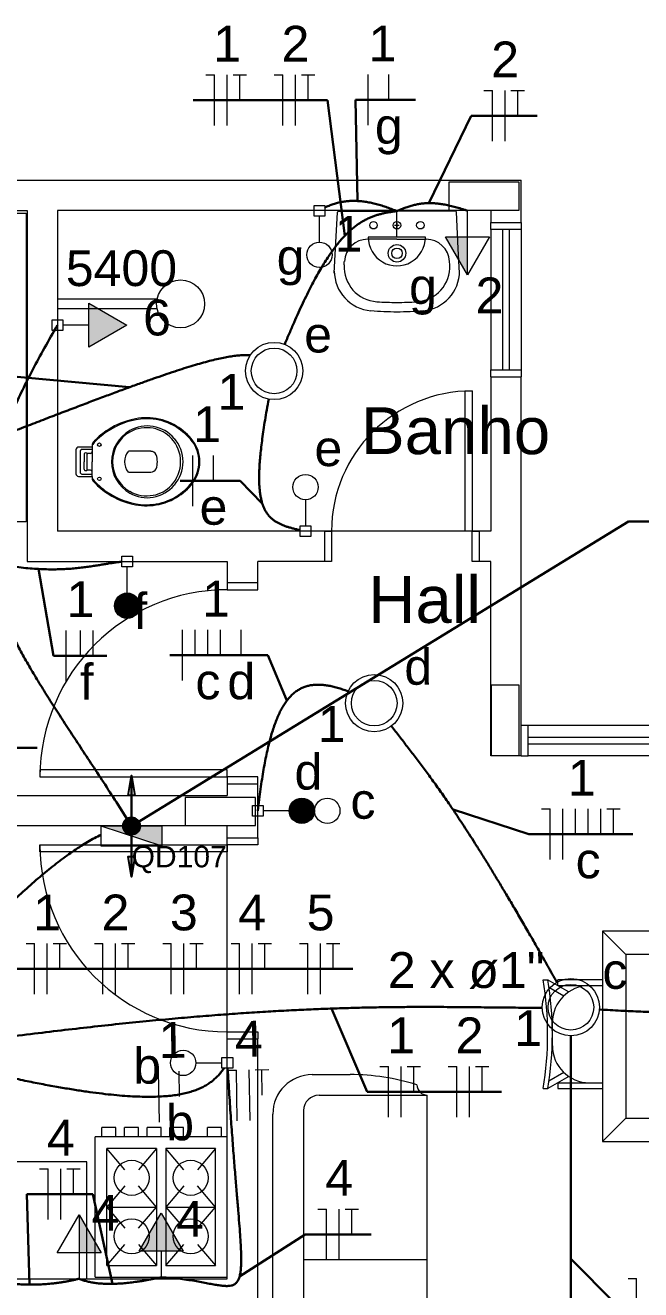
# Model space of a CAD drawing. Header units: inches. Extents: x -8.7 to 57.3, y -9.2 to 26.4.
# Drawn here: x -2.75 to 0.28, y 7.74 to 13.98 of the extents above; entities that cross this region are included whole.
import ezdxf
from ezdxf.enums import TextEntityAlignment as Align

# ---------------------------------------------------------------- set-up
doc = ezdxf.new("R2010")
doc.units = ezdxf.units.IN
doc.header["$MEASUREMENT"] = 0
for name, color, linetype, lineweight in [('BASE', 7, 'Continuous', 5), ('EL-Condutos', 8, 'Continuous', 30), ('EL-Fios', 1, 'Continuous', 20), ('EL-Pontos', 5, 'Continuous', 20), ('EL-Textos fios', 7, 'Continuous', 30), ('EL-Textos pontos', 7, 'Continuous', 30), ('MOVEIS', 253, 'Continuous', 20), ('P-SIMBOL', 5, 'Continuous', 20), ('TEXTO', 7, 'Continuous', 20)]:
    doc.layers.add(name, color=color, linetype=linetype, lineweight=lineweight)
doc.styles.add('Arial', font='arial.ttf')
doc.dimstyles.get("Standard").update_dxf_attribs({"dimtxt": 0.18, "dimasz": 0.18, "dimexe": 0.18, "dimexo": 0.0625, "dimgap": 0.09, "dimtad": 0, "dimtih": 1, "dimtoh": 1, "dimdec": 4, "dimzin": 0, "dimdsep": 46, "dimtxsty": 'Standard', "dimcen": 0.09, "dimadec": 0, "dimazin": 0, "dimtfac": 1, "dimtdec": 4, "dimtofl": 0, "dimtmove": 0, "dimatfit": 3, "dimfxl": 0, "dimtolj": 1, "dimtzin": 0, "dimarcsym": 0})

msp = doc.modelspace()

# ---------------------------------------------------------------- hatches: boundary and pattern name
at = {"layer": 'P-SIMBOL', "linetype": 'Continuous'}
for points in [[(-0.5698, 12.933), (-0.5698, 12.7455), (-0.678, 12.933)], [(-2.4357, 12.388), (-2.2482, 12.4963), (-2.4357, 12.6045)], [(-2.3095, 11.1129), (-2.247, 11.1129), (-2.247, 11.1754), (-2.2567, 11.175), (-2.2736, 11.1694), (-2.2841, 11.1635), (-2.2921, 11.1564), (-2.3001, 11.146), (-2.3062, 11.1329), (-2.3091, 11.1199), (-2.3089, 11.1129)], [(-2.1845, 11.1129), (-2.247, 11.1129), (-2.247, 11.1754), (-2.2373, 11.175), (-2.2203, 11.1694), (-2.2098, 11.1635), (-2.2018, 11.1564), (-2.1938, 11.146), (-2.1877, 11.1329), (-2.1848, 11.1199), (-2.185, 11.1129)], [(-2.3095, 11.1129), (-2.247, 11.1129), (-2.247, 11.0504), (-2.2567, 11.051), (-2.2736, 11.0564), (-2.2841, 11.0625), (-2.2921, 11.0694), (-2.3001, 11.08), (-2.3062, 11.093), (-2.3091, 11.1059), (-2.3089, 11.1129)], [(-2.1845, 11.1129), (-2.247, 11.1129), (-2.247, 11.0504), (-2.2373, 11.051), (-2.2203, 11.0564), (-2.2098, 11.0625), (-2.2018, 11.0694), (-2.1938, 11.08), (-2.1877, 11.093), (-2.1848, 11.1059), (-2.185, 11.1129)], [(-2.0749, 9.9266), (-2.0749, 10.0265), (-2.3758, 10.0265)], [(-2.4839, 7.922), (-2.4839, 8.1095), (-2.3757, 7.922)], [(-1.9712, 7.929), (-2.0795, 8.1165), (-2.1877, 7.929)]]:
    msp.add_hatch(color=256, dxfattribs=at).paths.add_polyline_path(points)

# ---------------------------------------------------------------- linework, layer by layer
at = {"layer": 'BASE'}
for p, q in [((-6.8708, 13.2115), (-0.3057, 13.2115)), ((-0.3057, 13.0035), (-0.3057, 13.2115)), ((-6.7208, 13.0615), (-2.7403, 13.0615)), ((-2.7403, 13.0615), (-2.7403, 11.3305)), ((-0.4557, 13.0615), (-2.5903, 13.0615)), ((-2.5903, 13.0615), (-2.5903, 11.4805)), ((-0.4557, 13.0615), (-0.4557, 13.0035)), ((-0.4557, 13.0035), (-0.3057, 13.0035)), ((-0.4557, 12.242), (-0.4557, 11.4805)), ((-0.4557, 12.242), (-0.3057, 12.242)), ((-0.3057, 10.523), (-0.3057, 12.242)), ((-1.2748, 11.4805), (-2.5903, 11.4805)), ((-0.4557, 11.4805), (-1.2748, 11.4805)), ((-1.2748, 11.4805), (-1.2748, 11.3305)), ((-0.4557, 11.4805), (-0.5132, 11.4805)), ((-0.5132, 11.4805), (-0.5132, 11.3305)), ((-2.7403, 11.3305), (-1.7537, 11.3305)), ((-1.7537, 11.3305), (-1.7537, 11.227)), ((-1.6038, 11.227), (-1.6038, 11.3305)), ((-1.2748, 11.3305), (-1.6038, 11.3305)), ((-0.4557, 11.3305), (-0.5132, 11.3305)), ((-0.4557, 10.373), (-0.4557, 11.3305)), ((-1.7537, 11.227), (-1.6038, 11.227)), ((-0.3057, 10.373), (-0.3057, 10.523)), ((-0.3057, 10.373), (-0.4557, 10.373)), ((-1.7537, 10.2345), (-1.7537, 10.177)), ((-1.7537, 10.2345), (-1.6038, 10.2345)), ((-1.6038, 9.969), (-1.6038, 10.2345)), ((-6.7208, 10.177), (-1.7537, 10.177)), ((-1.7537, 10.027), (-4.9558, 10.027)), ((-1.7537, 9.969), (-1.7537, 10.027)), ((-1.7537, 9.969), (-1.6038, 9.969)), ((-1.7537, 9.0115), (-1.7537, 9.9345)), ((-1.7537, 7.794), (-1.7537, 8.977)), ((-1.7537, 8.977), (-1.6038, 8.977)), ((-1.6038, 5.4115), (-1.6038, 8.977)), ((-6.7208, 7.794), (-1.7537, 7.794))]:
    msp.add_line(p, q, dxfattribs=at)
at = {"layer": 'BASE', "linetype": 'Continuous'}
for p, q in [((-0.4557, 12.969), (-0.4557, 12.2765)), ((-0.3057, 12.969), (-0.3057, 12.2765)), ((1.4483, 10.523), (-0.2707, 10.523)), ((1.4483, 10.373), (-0.2707, 10.373))]:
    msp.add_line(p, q, dxfattribs=at)
at = {"layer": 'BASE'}
for points in [[(-0.3162, 13.063), (-0.3162, 13.132), (-0.3162, 13.2015), (-0.4892, 13.2015), (-0.6622, 13.2015), (-0.6622, 13.132), (-0.6622, 13.063), (-0.4892, 13.063), (-0.3162, 13.063), (-0.3162, 13.063)], [(-0.4542, 10.3745), (-0.3852, 10.3745), (-0.3162, 10.3745), (-0.3162, 10.5475), (-0.3162, 10.721), (-0.3852, 10.721), (-0.4542, 10.721), (-0.4542, 10.5475), (-0.4542, 10.3745), (-0.4542, 10.3745)], [(-1.6147, 10.0285), (-1.6147, 10.0975), (-1.6147, 10.167), (-1.7877, 10.167), (-1.9607, 10.167), (-1.9607, 10.0975), (-1.9607, 10.0285), (-1.7877, 10.0285), (-1.6147, 10.0285), (-1.6147, 10.0285)]]:
    msp.add_lwpolyline(points, close=True, dxfattribs=at)
at = {"layer": 'BASE', "linetype": 'Continuous'}
for points in [[(-0.3057, 13.0035), (-0.3057, 12.969), (-0.4557, 12.969), (-0.4557, 13.0035)], [(-0.4557, 12.242), (-0.4557, 12.2765), (-0.3057, 12.2765), (-0.3057, 12.242)], [(-1.2748, 11.4805), (-1.2403, 11.4805), (-1.2403, 11.3305), (-1.2748, 11.3305)], [(-0.5132, 11.3305), (-0.5477, 11.3305), (-0.5477, 11.4805), (-0.5132, 11.4805)], [(-1.7537, 11.227), (-1.7537, 11.192), (-1.6038, 11.192), (-1.6038, 11.227)], [(-0.3057, 10.373), (-0.2707, 10.373), (-0.2707, 10.523), (-0.3057, 10.523)], [(-1.6038, 10.2345), (-1.6038, 10.269), (-1.7537, 10.269), (-1.7537, 10.2345)], [(-1.6038, 9.969), (-1.6038, 9.9345), (-1.7537, 9.9345), (-1.7537, 9.969)], [(-1.7537, 8.977), (-1.7537, 9.0115), (-1.6038, 9.0115), (-1.6038, 8.977)]]:
    msp.add_lwpolyline(points, dxfattribs=at)
for points in [[(-0.3977, 12.969), (-0.3977, 12.2765), (-0.3632, 12.2765), (-0.3632, 12.969), (-0.3977, 12.969), (-0.3977, 12.969)], [(-0.5477, 11.4805), (-0.5822, 11.4805), (-0.5822, 12.173), (-0.5477, 12.173), (-0.5477, 11.4805), (-0.5477, 11.4805)], [(1.4483, 10.4305), (-0.2707, 10.4305), (-0.2707, 10.4655), (1.4483, 10.4655), (1.4483, 10.4305), (1.4483, 10.4305)], [(-1.7537, 10.269), (-1.7537, 10.3035), (-2.6768, 10.3035), (-2.6768, 10.269), (-1.7537, 10.269), (-1.7537, 10.269)], [(-1.7537, 9.9345), (-1.7537, 9.9), (-2.6768, 9.9), (-2.6768, 9.9345), (-1.7537, 9.9345), (-1.7537, 9.9345)]]:
    msp.add_lwpolyline(points, close=True, dxfattribs=at)
for centre, radius, start, end in [((-0.5477, 11.4805), 0.6923, 90, 180), ((-1.7537, 10.269), 0.923, 90, 180), ((-1.7537, 9.9345), 0.923, 180, 270)]:
    msp.add_arc(centre, radius, start, end, dxfattribs=at)
at = {"layer": 'EL-Condutos'}
for q in [(-2.2254, 10.2765), (-2.2254, 9.7765)]:
    msp.add_line((-2.2254, 10.0265), q, dxfattribs=at)
at = {"layer": 'EL-Condutos', "const_width": 0.0417}
msp.add_lwpolyline([(-2.2046, 10.0265, 1), (-2.2462, 10.0265, 1)], format="xyb", close=True, dxfattribs=at)
msp.add_lwpolyline([(-2.2046, 10.0265, 1), (-2.2462, 10.0265, 1)], format="xyb", close=True, dxfattribs=at)
at = {"layer": 'EL-Condutos'}
msp.add_circle((-2.2254, 10.0265), 0.0417, dxfattribs=at)
msp.add_circle((-2.2254, 10.0265), 0.0417, dxfattribs=at)
at = {"layer": 'EL-Condutos', "linetype": 'Continuous'}
for points in [[(-0.9183, 13.059), (-0.9323, 13.0646), (-0.9461, 13.0699), (-0.9597, 13.0749), (-0.9731, 13.0796), (-0.9863, 13.084), (-0.9994, 13.088), (-1.0123, 13.0917), (-1.025, 13.0951), (-1.0375, 13.0981), (-1.0499, 13.1008), (-1.0622, 13.1032), (-1.0743, 13.1052), (-1.0862, 13.1068), (-1.098, 13.1081), (-1.1097, 13.109), (-1.1213, 13.1095), (-1.1327, 13.1097), (-1.1441, 13.1095), (-1.1553, 13.1089), (-1.1664, 13.1079), (-1.1774, 13.1065), (-1.1884, 13.1048), (-1.1992, 13.1026), (-1.21, 13.1), (-1.2206, 13.0971), (-1.2313, 13.0937), (-1.2418, 13.0899), (-1.2523, 13.0857), (-1.2628, 13.0811), (-1.2731, 13.076)], [(-0.9183, 13.059), (-0.9066, 13.0639), (-0.8952, 13.0686), (-0.8841, 13.0729), (-0.8733, 13.0769), (-0.8626, 13.0805), (-0.8521, 13.0838), (-0.8417, 13.0868), (-0.8314, 13.0895), (-0.8212, 13.0918), (-0.8111, 13.0938), (-0.801, 13.0954), (-0.7908, 13.0968), (-0.7806, 13.0977), (-0.7703, 13.0984), (-0.7599, 13.0987), (-0.7494, 13.0986), (-0.7387, 13.0982), (-0.7278, 13.0975), (-0.7166, 13.0964), (-0.7052, 13.0949), (-0.6935, 13.0932), (-0.6815, 13.091), (-0.6691, 13.0885), (-0.6563, 13.0857), (-0.6431, 13.0825), (-0.6294, 13.0789), (-0.6153, 13.075), (-0.6007, 13.0707), (-0.5855, 13.066), (-0.5698, 13.061)], [(-1.4707, 12.4019), (-1.4475, 12.4577), (-1.4248, 12.5102), (-1.4028, 12.5594), (-1.3814, 12.6055), (-1.3605, 12.6486), (-1.3402, 12.6888), (-1.3203, 12.7263), (-1.3009, 12.761), (-1.2819, 12.7931), (-1.2632, 12.8228), (-1.2449, 12.8501), (-1.227, 12.8751), (-1.2093, 12.898), (-1.1918, 12.9188), (-1.1746, 12.9377), (-1.1575, 12.9547), (-1.1406, 12.97), (-1.1238, 12.9837), (-1.1071, 12.9958), (-1.0904, 13.0065), (-1.0737, 13.0159), (-1.057, 13.0241), (-1.0402, 13.0312), (-1.0234, 13.0373), (-1.0064, 13.0425), (-0.9892, 13.047), (-0.9719, 13.0507), (-0.9543, 13.0539), (-0.9364, 13.0566), (-0.9183, 13.059)], [(-2.2254, 10.0265), (-2.2918, 10.1311), (-2.3561, 10.2305), (-2.418, 10.3252), (-2.4773, 10.4155), (-2.534, 10.5019), (-2.5877, 10.5847), (-2.6385, 10.6643), (-2.6861, 10.7411), (-2.7303, 10.8154), (-2.7709, 10.8877), (-2.8079, 10.9583), (-2.8411, 11.0277), (-2.8702, 11.0961), (-2.8951, 11.1641), (-2.9157, 11.2319), (-2.9318, 11.3), (-2.9431, 11.3688), (-2.9497, 11.4385), (-2.9512, 11.5097), (-2.9476, 11.5827), (-2.9386, 11.6579), (-2.9241, 11.7356), (-2.9039, 11.8163), (-2.878, 11.9004), (-2.846, 11.9881), (-2.8078, 12.08), (-2.7633, 12.1764), (-2.7124, 12.2776), (-2.6547, 12.3841), (-2.5903, 12.4963)], [(-3.6054, 11.6679), (-3.4831, 11.7144), (-3.3656, 11.7592), (-3.2529, 11.8023), (-3.1448, 11.8438), (-3.0412, 11.8836), (-2.942, 11.9217), (-2.8473, 11.9582), (-2.7567, 11.9931), (-2.6703, 12.0263), (-2.588, 12.0579), (-2.5096, 12.0878), (-2.435, 12.1161), (-2.3642, 12.1428), (-2.2971, 12.1678), (-2.2335, 12.1912), (-2.1734, 12.213), (-2.1167, 12.2332), (-2.0632, 12.2517), (-2.0129, 12.2686), (-1.9657, 12.2839), (-1.9214, 12.2976), (-1.8801, 12.3096), (-1.8415, 12.3201), (-1.8056, 12.3289), (-1.7723, 12.3362), (-1.7415, 12.3418), (-1.713, 12.3459), (-1.6869, 12.3483), (-1.6629, 12.3491), (-1.6411, 12.3484)], [(-1.5498, 12.1315), (-1.5593, 12.0781), (-1.5677, 12.028), (-1.5751, 11.9809), (-1.5813, 11.9368), (-1.5865, 11.8955), (-1.5906, 11.8571), (-1.5937, 11.8213), (-1.5957, 11.788), (-1.5967, 11.7572), (-1.5966, 11.7288), (-1.5956, 11.7026), (-1.5935, 11.6785), (-1.5905, 11.6564), (-1.5864, 11.6362), (-1.5814, 11.6178), (-1.5754, 11.6012), (-1.5685, 11.5861), (-1.5606, 11.5725), (-1.5517, 11.5603), (-1.5419, 11.5493), (-1.5312, 11.5395), (-1.5196, 11.5308), (-1.5071, 11.523), (-1.4937, 11.5161), (-1.4793, 11.5098), (-1.4642, 11.5042), (-1.4481, 11.4992), (-1.4312, 11.4945), (-1.4134, 11.4902), (-1.3948, 11.486)], [(-3.6071, 11.5599), (-3.5218, 11.5229), (-3.4404, 11.4893), (-3.3627, 11.4589), (-3.2887, 11.4316), (-3.2183, 11.4073), (-3.1513, 11.3858), (-3.0876, 11.3669), (-3.0271, 11.3506), (-2.9697, 11.3366), (-2.9153, 11.3248), (-2.8637, 11.3151), (-2.8149, 11.3074), (-2.7687, 11.3014), (-2.725, 11.297), (-2.6837, 11.2942), (-2.6447, 11.2926), (-2.6079, 11.2923), (-2.5731, 11.293), (-2.5402, 11.2946), (-2.5092, 11.2969), (-2.4798, 11.2999), (-2.4521, 11.3033), (-2.4258, 11.307), (-2.4009, 11.3109), (-2.3772, 11.3148), (-2.3546, 11.3186), (-2.3331, 11.3221), (-2.3125, 11.3252), (-2.2926, 11.3277), (-2.2734, 11.3295)], [(-1.6038, 10.1017), (-1.597, 10.1568), (-1.59, 10.209), (-1.5826, 10.2583), (-1.5749, 10.3049), (-1.5668, 10.3487), (-1.5583, 10.3899), (-1.5493, 10.4284), (-1.5399, 10.4643), (-1.53, 10.4976), (-1.5195, 10.5285), (-1.5085, 10.5569), (-1.497, 10.5829), (-1.4848, 10.6065), (-1.472, 10.6278), (-1.4585, 10.6469), (-1.4443, 10.6637), (-1.4295, 10.6783), (-1.4139, 10.6908), (-1.3975, 10.7012), (-1.3803, 10.7096), (-1.3623, 10.7159), (-1.3435, 10.7204), (-1.3237, 10.7229), (-1.3031, 10.7236), (-1.2815, 10.7224), (-1.259, 10.7195), (-1.2355, 10.7149), (-1.211, 10.7086), (-1.1854, 10.7006), (-1.1588, 10.6911)], [(-0.1293, 9.2557), (-0.1751, 9.337), (-0.2189, 9.4141), (-0.2607, 9.487), (-0.3006, 9.5559), (-0.3387, 9.6211), (-0.3751, 9.6827), (-0.4098, 9.7409), (-0.4429, 9.7957), (-0.4746, 9.8475), (-0.5048, 9.8964), (-0.5338, 9.9425), (-0.5615, 9.986), (-0.5881, 10.027), (-0.6136, 10.0659), (-0.6381, 10.1026), (-0.6617, 10.1374), (-0.6845, 10.1705), (-0.7066, 10.2021), (-0.728, 10.2322), (-0.7489, 10.261), (-0.7693, 10.2889), (-0.7893, 10.3158), (-0.8089, 10.342), (-0.8284, 10.3676), (-0.8477, 10.3929), (-0.8669, 10.4179), (-0.8861, 10.4429), (-0.9055, 10.468), (-0.925, 10.4934), (-0.9448, 10.5193)], [(-3.3099, 9.0478), (-3.2941, 9.076), (-3.2763, 9.1057), (-3.2564, 9.1367), (-3.2347, 9.1688), (-3.2113, 9.202), (-3.1862, 9.2361), (-3.1596, 9.271), (-3.1315, 9.3066), (-3.1022, 9.3426), (-3.0716, 9.379), (-3.04, 9.4157), (-3.0073, 9.4525), (-2.9738, 9.4893), (-2.9396, 9.5259), (-2.9046, 9.5623), (-2.8692, 9.5982), (-2.8332, 9.6336), (-2.797, 9.6683), (-2.7605, 9.7022), (-2.724, 9.7351), (-2.6874, 9.767), (-2.6509, 9.7977), (-2.6147, 9.827), (-2.5788, 9.8549), (-2.5433, 9.8811), (-2.5083, 9.9056), (-2.474, 9.9283), (-2.4405, 9.9489), (-2.4078, 9.9674), (-2.3762, 9.9836)], [(0.0817, 9.1216), (0.1854, 9.1155), (0.2834, 9.1113), (0.3759, 9.1091), (0.463, 9.1087), (0.5449, 9.1101), (0.6219, 9.1132), (0.6941, 9.1179), (0.7618, 9.1242), (0.825, 9.1319), (0.8841, 9.1411), (0.9391, 9.1515), (0.9904, 9.1633), (1.038, 9.1762), (1.0822, 9.1902), (1.1232, 9.2052), (1.1612, 9.2211), (1.1963, 9.238), (1.2288, 9.2556), (1.2588, 9.2739), (1.2866, 9.2929), (1.3123, 9.3125), (1.3362, 9.3326), (1.3583, 9.353), (1.379, 9.3739), (1.3984, 9.3949), (1.4167, 9.4162), (1.4341, 9.4376), (1.4508, 9.4591), (1.4669, 9.4805), (1.4828, 9.5018)], [(-3.2171, 8.9339), (-3.0458, 8.9579), (-2.8813, 8.98), (-2.7234, 9.0002), (-2.5719, 9.0186), (-2.4266, 9.0353), (-2.2873, 9.0504), (-2.1538, 9.0638), (-2.0259, 9.0758), (-1.9033, 9.0864), (-1.7859, 9.0957), (-1.6734, 9.1038), (-1.5657, 9.1107), (-1.4626, 9.1165), (-1.3637, 9.1213), (-1.269, 9.1252), (-1.1782, 9.1283), (-1.0912, 9.1307), (-1.0076, 9.1324), (-0.9273, 9.1335), (-0.8501, 9.1341), (-0.7758, 9.1342), (-0.7042, 9.1341), (-0.635, 9.1337), (-0.5681, 9.1331), (-0.5032, 9.1324), (-0.4402, 9.1317), (-0.3789, 9.1311), (-0.3189, 9.1306), (-0.2602, 9.1304), (-0.2025, 9.1305)], [(-0.0605, 8.9896), (-0.0605, 8.8874), (-0.0605, 8.7912), (-0.0605, 8.7006), (-0.0605, 8.6151), (-0.0605, 8.5344), (-0.0605, 8.4579), (-0.0605, 8.3853), (-0.0605, 8.3162), (-0.0605, 8.25), (-0.0605, 8.1865), (-0.0605, 8.1251), (-0.0605, 8.0654), (-0.0605, 8.0069), (-0.0605, 7.9494), (-0.0605, 7.8922), (-0.0605, 7.8351), (-0.0605, 7.7776), (-0.0605, 7.7191), (-0.0605, 7.6594), (-0.0605, 7.598), (-0.0605, 7.5345), (-0.0605, 7.4683), (-0.0605, 7.3992), (-0.0605, 7.3266), (-0.0605, 7.2501), (-0.0605, 7.1694), (-0.0605, 7.0839), (-0.0605, 6.9933), (-0.0605, 6.8971), (-0.0605, 6.7949)], [(-3.2163, 8.8781), (-3.1107, 8.8519), (-3.0104, 8.8279), (-2.9154, 8.806), (-2.8255, 8.7863), (-2.7405, 8.7685), (-2.6604, 8.7527), (-2.5848, 8.7389), (-2.5137, 8.7269), (-2.447, 8.7167), (-2.3844, 8.7084), (-2.3258, 8.7017), (-2.2711, 8.6967), (-2.2201, 8.6933), (-2.1726, 8.6915), (-2.1286, 8.6912), (-2.0878, 8.6924), (-2.05, 8.6949), (-2.0152, 8.6988), (-1.9832, 8.704), (-1.9538, 8.7104), (-1.9269, 8.7181), (-1.9022, 8.7269), (-1.8798, 8.7367), (-1.8593, 8.7476), (-1.8407, 8.7595), (-1.8238, 8.7723), (-1.8084, 8.786), (-1.7944, 8.8005), (-1.7817, 8.8158), (-1.77, 8.8318)], [(-1.7519, 8.8309), (-1.7439, 8.7018), (-1.7358, 8.5831), (-1.7278, 8.4745), (-1.7202, 8.3756), (-1.7129, 8.2859), (-1.7062, 8.2049), (-1.7001, 8.1323), (-1.6949, 8.0677), (-1.6907, 8.0106), (-1.6876, 7.9606), (-1.6857, 7.9172), (-1.6853, 7.8802), (-1.6864, 7.8489), (-1.6892, 7.8231), (-1.6938, 7.8022), (-1.7004, 7.786), (-1.7091, 7.7738), (-1.72, 7.7654), (-1.7334, 7.7603), (-1.7493, 7.7581), (-1.7679, 7.7583), (-1.7893, 7.7605), (-1.8137, 7.7644), (-1.8412, 7.7694), (-1.8719, 7.7752), (-1.9061, 7.7814), (-1.9438, 7.7875), (-1.9851, 7.793), (-2.0303, 7.7977), (-2.0795, 7.801)], [(-2.0795, 7.801), (-2.0975, 7.7971), (-2.1153, 7.7935), (-2.1328, 7.7901), (-2.1499, 7.7869), (-2.1668, 7.784), (-2.1834, 7.7813), (-2.1997, 7.7789), (-2.2157, 7.7767), (-2.2313, 7.7748), (-2.2467, 7.7731), (-2.2617, 7.7717), (-2.2765, 7.7706), (-2.2909, 7.7697), (-2.305, 7.769), (-2.3187, 7.7686), (-2.3322, 7.7685), (-2.3453, 7.7686), (-2.358, 7.769), (-2.3704, 7.7696), (-2.3825, 7.7705), (-2.3943, 7.7717), (-2.4057, 7.7731), (-2.4167, 7.7748), (-2.4274, 7.7767), (-2.4377, 7.7789), (-2.4477, 7.7814), (-2.4573, 7.7841), (-2.4665, 7.7872), (-2.4754, 7.7904), (-2.4839, 7.794)], [(-2.4839, 7.794), (-2.4998, 7.7901), (-2.5158, 7.7865), (-2.532, 7.7831), (-2.5482, 7.7801), (-2.5645, 7.7773), (-2.5809, 7.7748), (-2.5974, 7.7726), (-2.6139, 7.7707), (-2.6304, 7.7691), (-2.6469, 7.7677), (-2.6635, 7.7666), (-2.68, 7.7658), (-2.6964, 7.7652), (-2.7129, 7.7649), (-2.7292, 7.7649), (-2.7455, 7.7651), (-2.7616, 7.7656), (-2.7776, 7.7663), (-2.7936, 7.7673), (-2.8093, 7.7686), (-2.8249, 7.77), (-2.8403, 7.7718), (-2.8555, 7.7737), (-2.8705, 7.7759), (-2.8853, 7.7784), (-2.8998, 7.781), (-2.9141, 7.7839), (-2.9281, 7.7871), (-2.9418, 7.7904), (-2.9551, 7.794)]]:
    msp.add_spline(points, degree=3, dxfattribs=at)
at = {"layer": 'EL-Fios', "color": 5}
for p, q in [((-1.8589, 13.7312), (-1.8172, 13.7312)), ((-1.8172, 13.4812), (-1.8172, 13.7312)), ((-1.7547, 13.4812), (-1.7547, 13.7312)), ((-1.7255, 13.7312), (-1.6589, 13.7312)), ((-1.6922, 13.6062), (-1.6922, 13.7312)), ((-1.5221, 13.7312), (-1.4804, 13.7312)), ((-1.4804, 13.4812), (-1.4804, 13.7312)), ((-1.4179, 13.4812), (-1.4179, 13.7312)), ((-1.3887, 13.7312), (-1.3221, 13.7312)), ((-1.3554, 13.6062), (-1.3554, 13.7312)), ((-1.0596, 13.4828), (-1.0596, 13.7328)), ((-0.9577, 13.6078), (-0.9577, 13.7328)), ((-0.4891, 13.6534), (-0.4475, 13.6534)), ((-0.4475, 13.4034), (-0.4475, 13.6534)), ((-0.385, 13.4034), (-0.385, 13.6534)), ((-0.3558, 13.6534), (-0.2891, 13.6534)), ((-0.3225, 13.5284), (-0.3225, 13.6534)), ((-1.9236, 11.6045), (-1.9236, 11.8545)), ((-1.8218, 11.7295), (-1.8218, 11.8545)), ((-2.5481, 10.7416), (-2.5481, 10.9916)), ((-2.4775, 10.8666), (-2.4775, 10.9916)), ((-2.415, 10.8666), (-2.415, 10.9916)), ((-1.9742, 10.7442), (-1.9742, 10.9942)), ((-1.9117, 10.8692), (-1.9117, 10.9942)), ((-1.8492, 10.8692), (-1.8492, 10.9942)), ((-1.7867, 10.8692), (-1.7867, 10.9942)), ((-1.6849, 10.8692), (-1.6849, 10.9942)), ((-0.205, 10.1112), (-0.1633, 10.1112)), ((-0.1633, 9.8612), (-0.1633, 10.1112)), ((-0.1008, 9.8612), (-0.1008, 10.1112)), ((-0.0383, 9.9862), (-0.0383, 10.1112)), ((0.0242, 9.9862), (0.0242, 10.1112)), ((0.0867, 9.9862), (0.0867, 10.1112)), ((0.1159, 10.1112), (0.1825, 10.1112)), ((0.1492, 9.9862), (0.1492, 10.1112)), ((-2.7456, 9.4466), (-2.7039, 9.4466)), ((-2.7039, 9.1966), (-2.7039, 9.4466)), ((-2.6414, 9.1966), (-2.6414, 9.4466)), ((-2.6122, 9.4466), (-2.5456, 9.4466)), ((-2.5789, 9.3216), (-2.5789, 9.4466)), ((-2.4088, 9.4466), (-2.3671, 9.4466)), ((-2.3671, 9.1966), (-2.3671, 9.4466)), ((-2.3046, 9.1966), (-2.3046, 9.4466)), ((-2.2754, 9.4466), (-2.2088, 9.4466)), ((-2.2421, 9.3216), (-2.2421, 9.4466)), ((-2.072, 9.4466), (-2.0303, 9.4466)), ((-2.0303, 9.1966), (-2.0303, 9.4466)), ((-1.9678, 9.1966), (-1.9678, 9.4466)), ((-1.9386, 9.4466), (-1.872, 9.4466)), ((-1.9053, 9.3216), (-1.9053, 9.4466)), ((-1.7352, 9.4466), (-1.6935, 9.4466)), ((-1.6935, 9.1966), (-1.6935, 9.4466)), ((-1.631, 9.1966), (-1.631, 9.4466)), ((-1.6018, 9.4466), (-1.5352, 9.4466)), ((-1.5685, 9.3216), (-1.5685, 9.4466)), ((-1.3984, 9.4466), (-1.3567, 9.4466)), ((-1.3567, 9.1966), (-1.3567, 9.4466)), ((-1.2942, 9.1966), (-1.2942, 9.4466)), ((-1.265, 9.4466), (-1.1984, 9.4466)), ((-1.2317, 9.3216), (-1.2317, 9.4466)), ((-2.0885, 8.5668), (-2.0923, 8.8168)), ((-1.9886, 8.6933), (-1.9905, 8.8183)), ((-1.7498, 8.822), (-1.7081, 8.8226)), ((-1.7043, 8.5727), (-1.7081, 8.8226)), ((-1.6418, 8.5736), (-1.6456, 8.8236)), ((-1.6165, 8.824), (-1.5498, 8.8251)), ((-1.5812, 8.6996), (-1.5831, 8.8245)), ((-1.0013, 8.8405), (-0.9597, 8.8405)), ((-0.9597, 8.5905), (-0.9597, 8.8405)), ((-0.8972, 8.5905), (-0.8972, 8.8405)), ((-0.868, 8.8405), (-0.8013, 8.8405)), ((-0.8347, 8.7155), (-0.8347, 8.8405)), ((-0.6645, 8.8405), (-0.6229, 8.8405)), ((-0.6229, 8.5905), (-0.6229, 8.8405)), ((-0.5604, 8.5905), (-0.5604, 8.8405)), ((-0.5312, 8.8405), (-0.4645, 8.8405)), ((-0.4979, 8.7155), (-0.4979, 8.8405)), ((-2.6785, 8.3361), (-2.6368, 8.3361)), ((-2.6785, 8.3361), (-2.6368, 8.3361)), ((-2.6368, 8.0861), (-2.6368, 8.3361)), ((-2.6368, 8.0861), (-2.6368, 8.3361)), ((-2.5743, 8.0861), (-2.5743, 8.3361)), ((-2.5743, 8.0861), (-2.5743, 8.3361)), ((-2.5452, 8.3361), (-2.4785, 8.3361)), ((-2.5452, 8.3361), (-2.4785, 8.3361)), ((-2.5118, 8.2111), (-2.5118, 8.3361)), ((-2.5118, 8.2111), (-2.5118, 8.3361)), ((-1.3069, 8.1375), (-1.2652, 8.1375)), ((-1.2652, 7.8875), (-1.2652, 8.1375)), ((-1.2027, 7.8875), (-1.2027, 8.1375)), ((-1.1735, 8.1375), (-1.1069, 8.1375)), ((-1.1402, 8.0125), (-1.1402, 8.1375)), ((0.2213, 7.7946), (0.263, 7.7946)), ((0.263, 7.5446), (0.263, 7.7946))]:
    msp.add_line(p, q, dxfattribs=at)
at = {"layer": 'EL-Pontos', "linetype": 'Continuous'}
msp.add_circle((-2.2254, 10.0265), 0.025, dxfattribs=at)
at = {"layer": 'EL-Textos fios'}
for p, q in [((-1.2596, 13.6062), (-1.9214, 13.6062)), ((-1.1746, 12.9377), (-1.2596, 13.6062)), ((-1.112, 13.1091), (-1.1221, 13.6078)), ((-1.1221, 13.6078), (-0.827, 13.6078)), ((-0.7599, 13.0986), (-0.5516, 13.5284)), ((-0.5516, 13.5284), (-0.2266, 13.5284)), ((-2.2349, 12.1907), (-3.0419, 12.2654)), ((-1.6911, 11.7295), (-1.9861, 11.7295)), ((-1.5811, 11.6168), (-1.6911, 11.7295)), ((-2.2254, 10.0265), (0.223, 11.529)), ((1.9369, 11.529), (0.223, 11.529)), ((-2.6837, 11.2942), (-2.6106, 10.8666)), ((-2.6106, 10.8666), (-2.3468, 10.8666)), ((-1.5542, 10.8692), (-2.0367, 10.8692)), ((-1.4601, 10.6448), (-1.5542, 10.8692)), ((-3.0151, 10.4125), (-2.6901, 10.4125)), ((-0.6414, 10.1075), (-0.2675, 9.9862)), ((-0.2675, 9.9862), (0.245, 9.9862)), ((-2.8081, 9.3216), (-1.1359, 9.3216)), ((-1.2401, 9.1263), (-1.0638, 8.7155)), ((-1.0638, 8.7155), (-0.402, 8.7155)), ((-2.416, 8.2111), (-2.741, 8.2111)), ((-2.7292, 7.7649), (-2.741, 8.2111)), ((-2.741, 8.2111), (-2.416, 8.2111)), ((-2.3187, 7.7686), (-2.416, 8.2111)), ((-1.6932, 7.8041), (-1.3694, 8.0125)), ((-1.3694, 8.0125), (-1.0444, 8.0125)), ((-0.0605, 7.8922), (0.1588, 7.6696))]:
    msp.add_line(p, q, dxfattribs=at)
at = {"layer": 'MOVEIS'}
for p, q in [((-1.2203, 12.8745), (-1.2112, 13.0535)), ((-1.2052, 13.059), (-0.9177, 13.059)), ((-0.6302, 13.059), (-0.9177, 13.059)), ((-0.6153, 12.8745), (-0.6247, 13.0535)), ((-0.9292, 12.9895), (-0.9062, 12.9895)), ((-0.9177, 13.001), (-0.9177, 12.978)), ((-0.9177, 12.9205), (-1.0617, 12.9205)), ((-0.9177, 12.9205), (-0.7737, 12.9205)), ((-1.2263, 12.7535), (-1.2203, 12.8745)), ((-0.6092, 12.7535), (-0.6153, 12.8745)), ((-1.1783, 12.7935), (-1.1772, 12.811)), ((-0.6572, 12.7935), (-0.6582, 12.811)), ((-1.2263, 12.7635), (-1.2263, 12.7535)), ((-2.0997, 12.6245), (-2.5903, 12.6245)), ((-2.5903, 12.5785), (-2.0997, 12.5785)), ((-2.4998, 11.8825), (-2.4998, 11.823)), ((-2.4192, 11.895), (-2.4863, 11.895)), ((-2.4787, 11.875), (-2.4787, 11.823)), ((-2.4192, 11.8835), (-2.4697, 11.8835)), ((-2.4592, 11.8595), (-2.4592, 11.823)), ((-2.4463, 11.864), (-2.4463, 11.823)), ((-2.4282, 11.8645), (-2.4413, 11.8645)), ((-2.4192, 11.909), (-2.4192, 11.903)), ((-2.4192, 11.903), (-2.4192, 11.895)), ((-2.4192, 11.895), (-2.4192, 11.823)), ((-2.1307, 11.8745), (-2.2412, 11.8745)), ((-2.4998, 11.823), (-2.4998, 11.7635)), ((-2.4787, 11.823), (-2.4787, 11.771)), ((-2.4592, 11.7865), (-2.4592, 11.823)), ((-2.4463, 11.823), (-2.4463, 11.782)), ((-2.4192, 11.751), (-2.4192, 11.823)), ((-2.4863, 11.751), (-2.4192, 11.751)), ((-2.4697, 11.7625), (-2.4192, 11.7625)), ((-2.4282, 11.7815), (-2.4413, 11.7815)), ((-2.4192, 11.751), (-2.4192, 11.743)), ((-2.4192, 11.743), (-2.4192, 11.737)), ((-2.2412, 11.7715), (-2.1307, 11.7715)), ((0.0948, 9.5085), (0.2102, 9.393)), ((-0.1977, 9.2685), (-0.1747, 9.2685)), ((-0.1747, 9.2685), (-0.0712, 9.2085)), ((-0.1688, 9.232), (-0.0952, 9.1895)), ((0.0948, 9.2685), (-0.1252, 9.2685)), ((-0.1252, 9.24), (-0.1252, 9.2685)), ((-0.1252, 9.24), (0.0948, 9.24)), ((-0.1522, 9.057), (-0.1522, 8.943)), ((-1.3348, 8.8005), (-1.1487, 8.8005)), ((-0.0952, 8.8105), (-0.1688, 8.768)), ((-0.1977, 8.7315), (-0.1747, 8.7315)), ((-0.0712, 8.7915), (-0.1747, 8.7315)), ((-0.1252, 8.7605), (0.0948, 8.7605)), ((-0.1252, 8.7605), (-0.1252, 8.7315)), ((-0.1252, 8.7315), (0.0948, 8.7315)), ((-1.3013, 8.699), (-0.7682, 8.699)), ((-0.7682, 7.0755), (-0.7682, 8.699)), ((-1.5292, 7.1685), (-1.5292, 8.606)), ((-1.3773, 7.1515), (-1.3773, 8.623)), ((0.2102, 8.5855), (0.0948, 8.47)), ((-1.7537, 8.4935), (-2.4043, 8.4935)), ((-2.4043, 7.8015), (-2.4043, 8.4935)), ((-2.3723, 8.4935), (-2.3723, 8.5395)), ((-2.3032, 8.5395), (-2.3723, 8.5395)), ((-2.3032, 8.4935), (-2.3032, 8.5395)), ((-2.1917, 8.5395), (-2.2607, 8.5395)), ((-2.2607, 8.4935), (-2.2607, 8.5395)), ((-2.1917, 8.4935), (-2.1917, 8.5395)), ((-2.0802, 8.5395), (-2.1492, 8.5395)), ((-2.1492, 8.4935), (-2.1492, 8.5395)), ((-2.0802, 8.4935), (-2.0802, 8.5395)), ((-2.0377, 8.4935), (-2.0377, 8.5395)), ((-1.9688, 8.5395), (-2.0377, 8.5395)), ((-1.9688, 8.4935), (-1.9688, 8.5395)), ((-1.7828, 8.5395), (-1.8518, 8.5395)), ((-1.8518, 8.4935), (-1.8518, 8.5395)), ((-1.7828, 8.4935), (-1.7828, 8.5395)), ((-1.7537, 7.8015), (-1.7537, 8.4935)), ((-2.3468, 7.859), (-2.3468, 8.436)), ((-2.1023, 8.436), (-2.3468, 8.436)), ((-2.2582, 8.3315), (-2.3468, 8.436)), ((-2.1023, 8.436), (-2.1907, 8.3315)), ((-2.1023, 8.436), (-2.1023, 7.859)), ((-1.8117, 8.436), (-2.0562, 8.436)), ((-2.0562, 8.436), (-2.0562, 7.859)), ((-1.9672, 8.3315), (-2.0562, 8.436)), ((-1.8117, 8.436), (-1.9002, 8.3315)), ((-1.8117, 7.859), (-1.8117, 8.436)), ((-2.4457, 8.371), (-4.4458, 8.371)), ((-2.4457, 7.794), (-2.4457, 8.371)), ((-2.2582, 8.252), (-2.3468, 8.1475)), ((-2.1023, 8.1475), (-2.1907, 8.252)), ((-1.9672, 8.252), (-2.0562, 8.1475)), ((-1.8117, 8.1475), (-1.9002, 8.252)), ((-2.3468, 8.1475), (-2.1023, 8.1475)), ((-2.3468, 8.1475), (-2.2582, 8.043)), ((-2.1907, 8.043), (-2.1023, 8.1475)), ((-2.0562, 8.1475), (-1.8117, 8.1475)), ((-2.0562, 8.1475), (-1.9672, 8.043)), ((-1.9002, 8.043), (-1.8117, 8.1475)), ((-2.3468, 7.859), (-2.2582, 7.9635)), ((-2.1907, 7.9635), (-2.1023, 7.859)), ((-2.0562, 7.859), (-1.9672, 7.9635)), ((-1.9002, 7.9635), (-1.8117, 7.859)), ((-2.3468, 7.859), (-2.1023, 7.859)), ((-2.0562, 7.859), (-1.8117, 7.859)), ((-0.7682, 7.887), (-1.3773, 7.887)), ((-2.4043, 7.8015), (-1.7537, 7.8015))]:
    msp.add_line(p, q, dxfattribs=at)
for points in [[(-2.7447, 11.526), (-3.3908, 11.526), (-3.3908, 13.049), (-2.7447, 13.049), (-2.7447, 11.526), (-2.7447, 11.526)], [(0.0948, 9.5085), (0.0948, 8.47), (1.1333, 8.47), (1.1333, 9.5085), (0.0948, 9.5085), (0.0948, 9.5085)], [(0.2102, 9.393), (0.2102, 8.5855), (1.0183, 8.5855), (1.0183, 9.393), (0.2102, 9.393), (0.2102, 9.393)]]:
    msp.add_lwpolyline(points, close=True, dxfattribs=at)
for centre, radius in [((-1.0333, 12.9895), 0.0185), ((-0.9177, 12.9895), 0.0185), ((-0.8022, 12.9895), 0.0185), ((-0.9177, 12.851), 0.0433), ((-0.9177, 12.851), 0.026), ((-1.9837, 12.6015), 0.1181), ((-2.3843, 11.907), 0.00865), ((-2.3843, 11.7385), 0.00865), ((-2.2247, 8.2915), 0.0865), ((-1.9338, 8.2915), 0.0865), ((-2.2247, 8.003), 0.0865), ((-1.9338, 8.003), 0.0865)]:
    msp.add_circle(centre, radius, dxfattribs=at)
for centre, radius, start, end in [((-1.2052, 13.053), 0.00577, 90, 177.058), ((-0.6302, 13.053), 0.00577, 2.9418, 90), ((-1.0617, 12.805), 0.1154, 90, 177.058), ((-0.7737, 12.805), 0.1154, 2.9418, 90), ((-1.0052, 12.785), 0.1731, 177.058, 266.284), ((-0.8302, 12.785), 0.1731, 273.716, 2.9418), ((-1.0303, 12.7635), 0.1961, 180, 265.302), ((-0.8053, 12.7635), 0.1961, 274.698, 0), ((-0.9177, 14.1325), 1.5235, 266.284, 270), ((-0.9177, 14.1325), 1.5235, 270, 273.716), ((-0.9177, 14.1325), 1.5696, 265.302, 270), ((-0.9177, 14.1325), 1.5696, 270, 274.698), ((-2.1532, 11.7595), 0.2807, 82.9547, 106.762), ((-2.1513, 11.754), 0.2861, 58.9269, 83.517), ((-2.1408, 11.6705), 0.3697, 124.462, 138.052), ((-2.1328, 11.655), 0.3868, 105.252, 124.152), ((-2.1328, 11.655), 0.3816, 97.2935, 124.15), ((-2.1463, 11.822), 0.1781, 119.656, 179.751), ((-2.1498, 11.8315), 0.1682, 79.5544, 120.298), ((-2.1513, 11.8235), 0.1675, 78.9336, 119.805), ((-2.1532, 11.7595), 0.2755, 82.9494, 95.7593), ((-2.1513, 11.754), 0.281, 58.9326, 83.5222), ((-2.1507, 11.8195), 0.1806, 41.2224, 79.972), ((-2.1503, 11.825), 0.1658, 43.0735, 79.1921), ((-2.1662, 11.7355), 0.3041, 38.1702, 58.3139), ((-2.1662, 11.7355), 0.3093, 38.1603, 58.3191), ((-2.4072, 11.909), 0.0117, 134.756, 181.691), ((-2.1408, 11.6705), 0.3645, 124.464, 139.245), ((-2.1507, 11.8235), 0.168, 119.911, 180.112), ((-2.1477, 11.825), 0.164, 359.336, 43.7716), ((-2.1488, 11.823), 0.1768, 359.945, 40.6637), ((-2.0602, 11.8235), 0.1667, 359.872, 36.98), ((-2.0602, 11.8235), 0.1719, 359.872, 36.9981), ((-2.4863, 11.8815), 0.0136, 88.7011, 176.32), ((-2.4703, 11.875), 0.0084, 88.275, 181.725), ((-2.4518, 11.8595), 0.00769, 143.898, 182.043), ((-2.4533, 11.8595), 0.00683, 112.598, 136.064), ((-2.4508, 11.8515), 0.0151, 70.3418, 109.388), ((-2.4402, 11.878), 0.0137, 245.98, 265.948), ((-2.4287, 11.874), 0.0096, 272.015, 355.282), ((-2.4082, 11.9015), 0.0109, 141.348, 173.012), ((-2.1818, 11.823), 0.0788, 139.312, 220.688), ((-2.1303, 11.8465), 0.0278, 23.5104, 90.8905), ((-2.1957, 11.823), 0.0976, 339.222, 20.7777), ((-2.4518, 11.7865), 0.00769, 177.957, 216.102), ((-2.1463, 11.8235), 0.1781, 180.249, 240.344), ((-2.1507, 11.8225), 0.168, 179.888, 240.089), ((-2.1303, 11.7995), 0.0278, 269.11, 336.49), ((-2.1477, 11.821), 0.164, 316.228, 0.66357), ((-2.1488, 11.823), 0.1768, 319.336, 0.05475), ((-2.0602, 11.8225), 0.1667, 323.02, 0.12817), ((-2.0602, 11.8225), 0.1719, 323.002, 0.12817), ((-2.4863, 11.7645), 0.0136, 183.68, 271.299), ((-2.4703, 11.771), 0.0084, 178.275, 271.725), ((-2.4533, 11.7865), 0.00683, 223.936, 247.402), ((-2.4508, 11.7945), 0.0151, 250.612, 289.658), ((-2.4402, 11.7675), 0.0137, 94.0521, 114.02), ((-2.4287, 11.772), 0.0096, 4.71802, 87.9851), ((-2.4082, 11.7445), 0.0109, 186.988, 218.652), ((-2.4072, 11.7365), 0.0117, 178.309, 225.244), ((-2.1408, 11.9755), 0.3645, 220.755, 235.536), ((-2.1408, 11.9755), 0.3697, 221.948, 235.538), ((-2.1328, 11.9905), 0.3868, 235.848, 254.748), ((-2.1328, 11.9905), 0.3816, 235.85, 262.706), ((-2.1498, 11.814), 0.1682, 239.702, 280.446), ((-2.1513, 11.8225), 0.1675, 240.195, 281.066), ((-2.1507, 11.8265), 0.1806, 280.028, 318.778), ((-2.1503, 11.8205), 0.1658, 280.808, 316.926), ((-2.1662, 11.91), 0.3041, 301.686, 321.83), ((-2.1662, 11.91), 0.3093, 301.681, 321.84), ((-2.1532, 11.8865), 0.2807, 253.238, 277.045), ((-2.1532, 11.8865), 0.2755, 264.241, 277.051), ((-2.1513, 11.892), 0.281, 276.478, 301.067), ((-2.1513, 11.892), 0.2861, 276.483, 301.073), ((-1.7628, 9), 1.5878, 350.271, 9.72903), ((-1.7397, 9), 1.5878, 350.271, 9.72903), ((0.0308, 9.057), 0.1827, 90, 180), ((0.0308, 8.943), 0.1827, 180, 270), ((-1.3348, 8.606), 0.1946, 90, 180), ((-1.1522, 7.6815), 1.1194, 72.6816, 89.8278), ((-0.7682, 8.75), 0.0507, 180, 269.997), ((-1.3013, 8.623), 0.0761, 90, 180)]:
    msp.add_arc(centre, radius, start, end, dxfattribs=at)
at = {"layer": 'P-SIMBOL'}
for p, q in [((-1.3262, 13.0875), (-1.2732, 13.0875)), ((-1.3262, 13.0345), (-1.3262, 13.0875)), ((-1.2732, 13.0345), (-1.3262, 13.0345)), ((-1.2997, 12.906), (-1.2997, 13.0345)), ((-1.2732, 13.0875), (-1.2732, 13.0345)), ((-0.9183, 12.9305), (-0.9183, 13.059)), ((-0.5698, 12.933), (-0.5698, 13.061)), ((-0.777, 12.9305), (-1.0595, 12.9305)), ((-0.5698, 12.7455), (-0.678, 12.933)), ((-0.678, 12.933), (-0.4615, 12.933)), ((-0.5698, 12.7455), (-0.5698, 12.933)), ((-0.4615, 12.933), (-0.5698, 12.7455)), ((-2.4357, 12.388), (-2.4357, 12.6045)), ((-2.4357, 12.6045), (-2.2482, 12.4963)), ((-2.6168, 12.4697), (-2.6168, 12.5228)), ((-2.6168, 12.5228), (-2.5637, 12.5228)), ((-2.5637, 12.5228), (-2.5637, 12.4697)), ((-2.4357, 12.4963), (-2.5637, 12.4963)), ((-2.2482, 12.4963), (-2.4357, 12.388)), ((-2.5637, 12.4697), (-2.6168, 12.4697)), ((-1.3684, 11.6355), (-1.3684, 11.507)), ((-1.3949, 11.507), (-1.3419, 11.507)), ((-1.3949, 11.454), (-1.3949, 11.507)), ((-1.3419, 11.507), (-1.3419, 11.454)), ((-1.3419, 11.454), (-1.3949, 11.454)), ((-2.2735, 11.357), (-2.2205, 11.357)), ((-2.2735, 11.304), (-2.2735, 11.357)), ((-2.2205, 11.357), (-2.2205, 11.304)), ((-2.2205, 11.304), (-2.2735, 11.304)), ((-2.247, 11.1754), (-2.247, 11.304)), ((-2.1845, 11.1129), (-2.3095, 11.1129)), ((-1.6303, 10.0752), (-1.6303, 10.1283)), ((-1.6303, 10.1283), (-1.5772, 10.1283)), ((-1.5772, 10.1283), (-1.5772, 10.0752)), ((-1.5772, 10.0752), (-1.6303, 10.0752)), ((-1.4487, 10.1017), (-1.5772, 10.1017)), ((-2.0749, 10.0265), (-2.3758, 10.0265)), ((-2.3758, 9.9266), (-2.3758, 10.0265)), ((-2.0749, 9.9266), (-2.3758, 10.0265)), ((-2.0749, 9.9266), (-2.0749, 10.0265)), ((-2.0749, 9.9266), (-2.3758, 9.9266)), ((-1.9085, 8.8582), (-1.78, 8.8582)), ((-1.78, 8.8317), (-1.78, 8.8847)), ((-1.78, 8.8847), (-1.727, 8.8847)), ((-1.727, 8.8847), (-1.727, 8.8317)), ((-1.727, 8.8317), (-1.78, 8.8317)), ((-2.5922, 7.922), (-2.4839, 8.1095)), ((-2.4839, 8.1095), (-2.4839, 7.922)), ((-2.4839, 8.1095), (-2.3757, 7.922)), ((-2.1877, 7.929), (-2.0795, 8.1165)), ((-2.0795, 8.1165), (-1.9712, 7.929)), ((-2.3757, 7.922), (-2.5922, 7.922)), ((-2.4839, 7.922), (-2.4839, 7.794)), ((-1.9712, 7.929), (-2.1877, 7.929)), ((-2.0795, 7.929), (-2.0795, 7.801))]:
    msp.add_line(p, q, dxfattribs=at)
at = {"layer": 'P-SIMBOL', "const_width": 0.0625}
msp.add_lwpolyline([(-1.3552, 10.1017, 1), (-1.4177, 10.1017, 1)], format="xyb", close=True, dxfattribs=at)
at = {"layer": 'P-SIMBOL'}
for centre, radius in [((-1.2997, 12.8435), 0.0625), ((-1.523, 12.2707), 0.1412), ((-1.523, 12.2707), 0.1125), ((-1.3684, 11.698), 0.0625), ((-2.247, 11.1129), 0.0625), ((-1.0297, 10.6325), 0.1412), ((-1.0297, 10.6325), 0.1125), ((-1.3865, 10.1017), 0.0625), ((-1.3862, 10.1017), 0.0625), ((-1.2612, 10.1017), 0.0625), ((-0.0605, 9.1326), 0.1412), ((-0.0605, 9.1326), 0.1125), ((-1.971, 8.8582), 0.0625)]:
    msp.add_circle(centre, radius, dxfattribs=at)
msp.add_arc((-0.9183, 12.9305), 0.1412, 180, 0.00002, dxfattribs=at)

# ---------------------------------------------------------------- texts
at = {"layer": 'EL-Textos fios', "style": 'Arial'}
for s, p in [('1', (-1.7548, 13.7435)), ('2', (-1.4178, 13.7435)), ('1', (-0.9888, 13.745)), ('2', (-0.3847, 13.666)), ('g', (-0.9577, 13.338)), ('1', (-1.8533, 11.867)), ('e', (-1.8217, 11.4595)), ('1', (-2.4773, 11.004)), ('1', (-1.8097, 11.0065)), ('f', (-2.4463, 10.5965)), ('c', (-1.8493, 10.599)), ('d', (-1.6847, 10.599)), ('1', (-0.0072, 10.1235)), ('c', (0.0243, 9.716)), ('1', (-2.6412, 9.459)), ('2', (-2.3047, 9.459)), ('3', (-1.9678, 9.459)), ('4', (-1.6313, 9.459)), ('5', (-1.2942, 9.459)), ('1', (-0.8972, 8.853)), ('2', (-0.5602, 8.853)), ('4', (-2.5743, 8.3485)), ('4', (-2.5743, 8.3485)), ('4', (-1.2027, 8.15))]:
    msp.add_text(s, height=0.1765, dxfattribs=at).set_placement(p, align=Align.BOTTOM_CENTER)
msp.add_text('2 x ø1"', height=0.1765, dxfattribs=at).set_placement((-0.9627, 9.175), align=Align.BOTTOM_LEFT)
for s, p in [('1', (-2.0217, 8.83)), ('4', (-1.6458, 8.836)), ('b', (-1.9843, 8.4235))]:
    msp.add_text(s, height=0.1765, rotation=0.875, dxfattribs=at).set_placement(p, align=Align.BOTTOM_CENTER)
at = {"layer": 'EL-Textos pontos', "style": 'Arial'}
for s, p in [('1', (-1.1558, 12.806)), ('5400', (-2.2753, 12.6365)), ('g', (-0.7893, 12.5475)), ('2', (-0.4617, 12.5025)), ('6', (-2.1002, 12.393)), ('e', (-1.3062, 12.309)), ('1', (-1.7332, 12.0265)), ('d', (-0.8127, 10.6705)), ('1', (-1.2397, 10.3885)), ('c', (0.1563, 9.1705)), ('1', (-0.2707, 8.8885)), ('4', (-2.3542, 7.9775)), ('4', (-1.9378, 7.948))]:
    msp.add_text(s, height=0.1765, dxfattribs=at).set_placement(p, align=Align.BOTTOM_CENTER)
for s, p in [('g', (-1.3733, 12.6925)), ('f', (-2.1477, 10.946)), ('b', (-2.0798, 8.703))]:
    msp.add_text(s, height=0.1765, dxfattribs=at).set_placement(p, align=Align.BOTTOM_RIGHT)
for s, height, p in [('e', 0.1765, (-1.3242, 11.7485)), ('d', 0.1765, (-1.4227, 10.1535)), ('c', 0.1765, (-1.1467, 10.0095)), ('QD107', 0.1059, (-2.2252, 9.791))]:
    msp.add_text(s, height=height, dxfattribs=at).set_placement(p, align=Align.BOTTOM_LEFT)
at = {"layer": 'TEXTO', "style": 'Arial'}
for s, p in [('Banho', (-0.6287, 11.7915)), ('Hall', (-0.7817, 10.959))]:
    msp.add_text(s, height=0.23076, dxfattribs=at).set_placement(p, align=Align.BOTTOM_CENTER)

# ---------------------------------------------------------------- leaders
at = {"layer": 'EL-Condutos'}
for points in [[(-2.2254, 10.2765), (-2.2254, 10.0265)], [(-2.2254, 9.7765), (-2.2254, 10.0265)]]:
    msp.add_leader(points, dimstyle='Standard', override={"dimasz": 0.1, "dimldrblk": 'Closed'}, dxfattribs=at)

doc.saveas('drawing.dxf')
